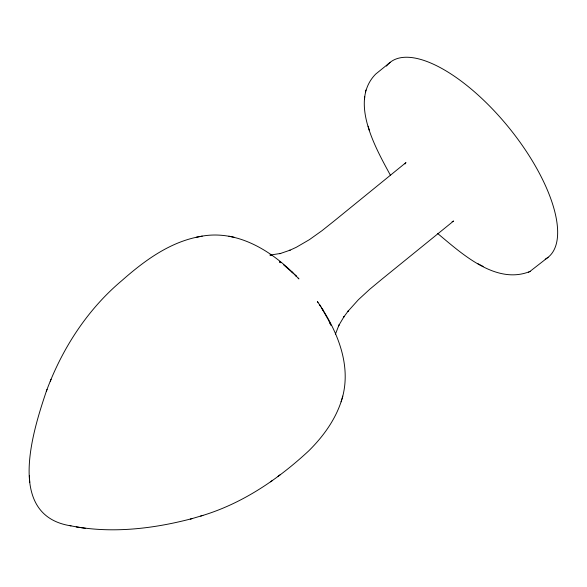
<?xml version="1.0" encoding="UTF-8"?>
<svg xmlns="http://www.w3.org/2000/svg" width="587" height="587" viewBox="0 0 587 587"><rect width="100%" height="100%" fill="white"/><g stroke="black" fill="none" stroke-linecap="round" stroke-linejoin="round"><path stroke-width="0.88" d="M390.179 62.332L375.658 74.123C348.619 101.624 376.45 149.384 390.597 175.594M364.586 99.166L364.637 98.499M364.703 97.508L364.754 96.833M200.666 516.076C241.558 504.086 277.585 479.718 308.608 450.992C324.046 435.767 337.217 417.32 342.786 396.108C350.989 363.933 337.092 330.987 319.438 304.565L320.884 306.774M365.437 92.13L365.584 91.499M365.767 90.662L365.914 90.024M335.419 334.186L339.015 324.927L338.545 325.829L344.136 316.43L343.644 317.178L348.23 310.978L347.695 311.616L358.386 299.73L369.7 289.303L381.976 279.126L453.59 221.02L452.093 221.673M341.12 401.802L341.847 399.321M342.074 398.544L342.786 396.108M294.491 274.386L296.413 276.323C271.796 250.818 236.664 228.864 199.785 236.583C169.672 242.027 144.219 260.841 121.788 280.659C87.111 309.789 61.936 348.986 46.344 391.272C32.879 431.342 5.672 515.768 70.998 525.864M46.344 391.272L47.085 389.408M50.291 381.293L51.069 379.312M405.037 163.949L405.955 162.592L334.414 220.785L321.947 230.72L309.415 239.65L296.303 247.281L289.296 250.502L290.117 250.157L279.764 253.716L280.725 253.43L270.123 255.066M548.119 257.275L529.657 271.664M270.57 481.832L272.588 480.357M278.047 476.314L280.072 474.832M437.675 233.516C461.558 253.386 496.03 285.414 530.171 271.392M528.535 272.258L529.041 271.986M69.985 525.659C110.517 533.913 152.803 528.968 192.448 518.497M190.298 519.128L202.904 515.408M202.236 236.121L196.263 237.251M269.969 255.037L271.436 255.059M85.665 528.359L76.2 526.921M228.901 236.194L234.44 237.346M483.145 266.432L478.038 263.783M279.632 261.809L280.924 262.756M283.521 264.766L293.867 273.828M291.563 271.532L292.759 272.713M298.189 278.143L298.937 278.898L295.488 275.384M320.142 305.622L317.42 301.571L317.985 302.422M322.212 308.843L323.107 310.215M321.368 307.566L328.184 319.555M328.544 320.289L329.27 321.771M330.98 325.425L329.769 322.718L330.342 324.061M368.152 126.198L369.392 130.505M29.357 475.815L29.754 482.441M386.488 66.118A125.449 51.128 50.9 0 1 507.74 126.227A125.449 51.128 50.9 0 1 545.198 259.227M280.777 262.624L279.581 261.795L280.777 262.624"/></g></svg>
